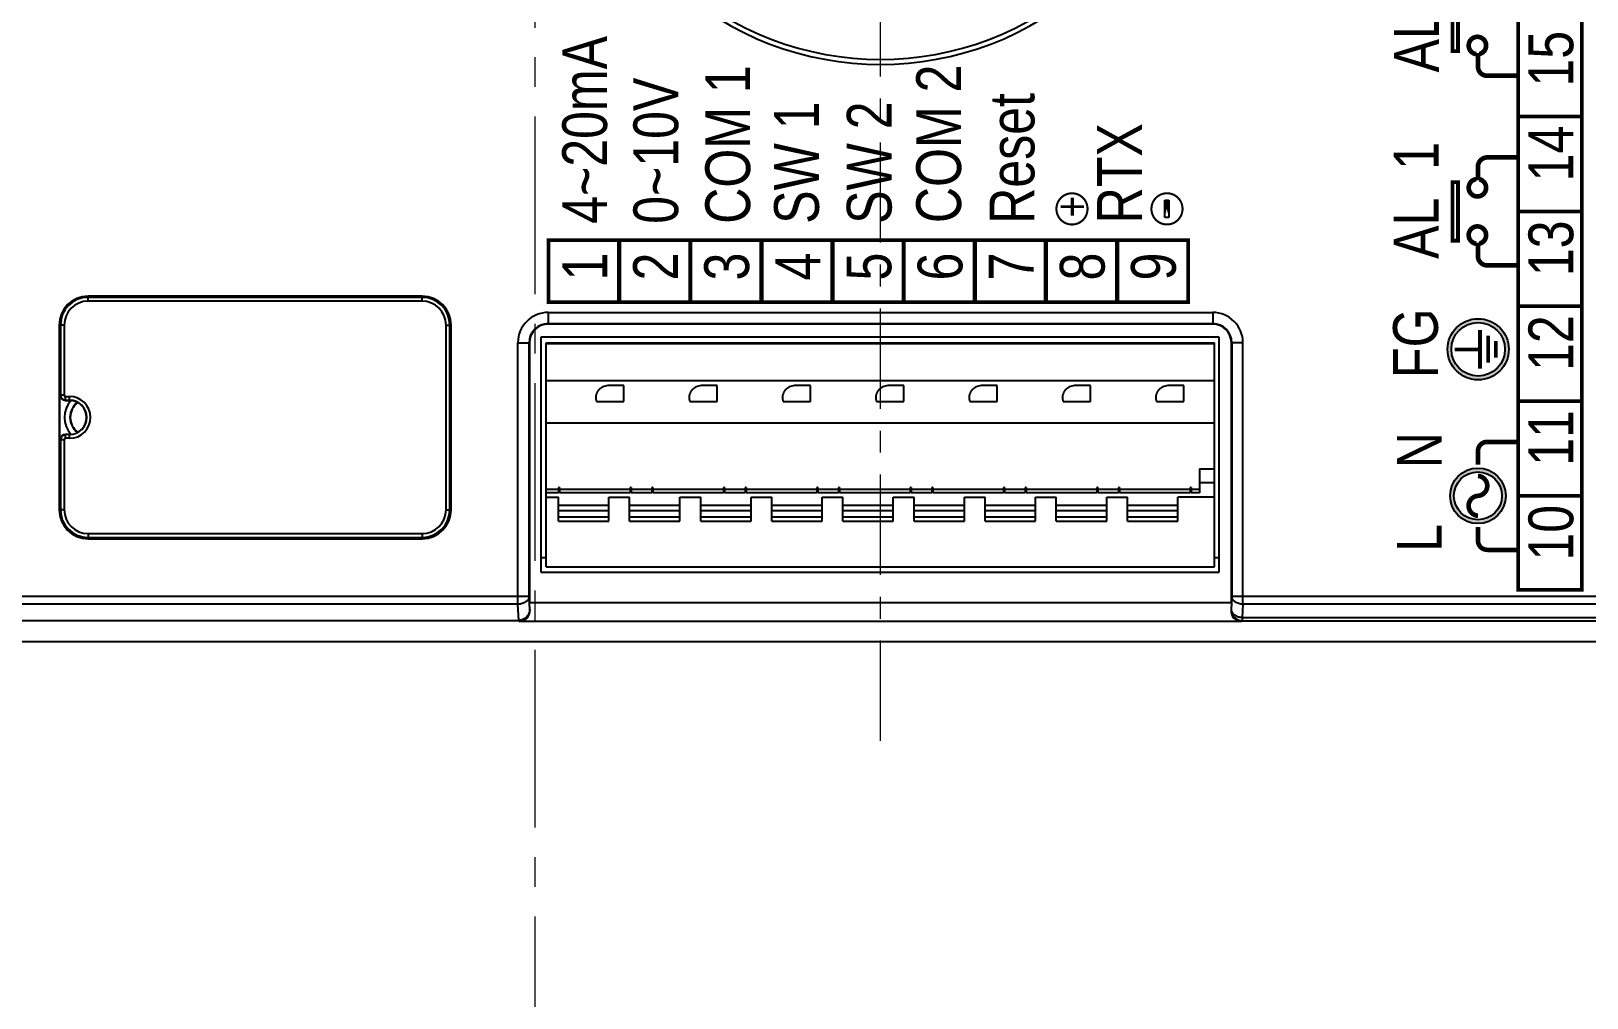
# Model space of a CAD drawing. Header units: millimetres. Extents: x 509 to 2449, y -194 to 649.
# Drawn here: x 2118.1 to 2201.5, y 536 to 587.8 of the extents above; entities that cross this region are included whole.
import ezdxf

# ---------------------------------------------------------------- set-up
doc = ezdxf.new("R2010")
doc.units = ezdxf.units.MM
doc.linetypes.add('CENTER', pattern=[17.8, 10.75, -2.35, 2.35, -2.35])
doc.linetypes.add('CENTER2', pattern=[28.575, 19.05, -3.175, 3.175, -3.175])
doc.layers.get('0').update_dxf_attribs({"linetype": 'CONTINUOUS'})
for name, color, linetype in [('1', 7, 'CENTER'), ('30', 7, 'CONTINUOUS'), ('Dim', 1, 'CONTINUOUS'), ('SU', 7, 'CONTINUOUS')]:
    doc.layers.add(name, color=color, linetype=linetype)
doc.layers.add('3', color=112, linetype='CENTER', lineweight=15)
doc.styles.get("Standard").update_dxf_attribs({"font": 'gulim.ttc', "width": 0.8})

msp = doc.modelspace()

# ---------------------------------------------------------------- hatches: boundary and pattern name
at = {"layer": 'Dim'}
h = msp.add_hatch(color=0, dxfattribs=at)
h.dxf.hatch_style = 1
h.paths.add_polyline_path([(2195.671, 572.394, 1), (2195.671, 569.115, 1), (2195.671, 572.394, 1)], is_closed=False)
h.paths.add_polyline_path([(2195.671, 572.189, 1), (2195.671, 569.32, 1), (2195.671, 572.189, 1)], is_closed=False, flags=16)
h = msp.add_hatch(color=0, dxfattribs=at)
h.dxf.hatch_style = 1
h.paths.add_polyline_path([(2195.659, 564.389, 1), (2195.659, 561.411, 1), (2195.659, 564.389, 1)], is_closed=False)
h.paths.add_polyline_path([(2195.659, 564.184, 1), (2195.659, 561.616, 1), (2195.659, 564.184, 1)], is_closed=False, flags=16)

# ---------------------------------------------------------------- linework, layer by layer
at = {"color": 0}
msp.add_line((2147.769, 576.605), (2145.998, 576.605), dxfattribs=at)
at = {"color": 7, "linetype": 'Continuous'}
for p, q in [((2139.1, 573.604), (2121.2, 573.604)), ((2139.1, 573.578), (2121.2, 573.578)), ((2121.2, 573.332), (2121.2, 573.554)), ((2139.1, 573.554), (2121.2, 573.554)), ((2139.1, 573.532), (2121.2, 573.532)), ((2139.1, 573.332), (2139.1, 573.554)), ((2139.1, 573.332), (2121.2, 573.332)), ((2145.85, 572.726), (2145.85, 572.104)), ((2145.85, 572.726), (2181.45, 572.726)), ((2181.45, 572.726), (2181.45, 572.104)), ((2119.65, 572.054), (2119.65, 562.154)), ((2119.676, 572.054), (2119.676, 562.154)), ((2119.7, 572.054), (2119.7, 569.304)), ((2119.921, 572.054), (2119.7, 572.054)), ((2119.721, 572.054), (2119.721, 568.304)), ((2119.921, 572.054), (2119.921, 568.304)), ((2140.378, 572.054), (2140.6, 572.054)), ((2140.378, 562.154), (2140.378, 572.054)), ((2140.578, 562.154), (2140.578, 572.054)), ((2140.6, 562.154), (2140.6, 572.054)), ((2140.623, 562.154), (2140.623, 572.054)), ((2140.65, 562.154), (2140.65, 572.054)), ((2145.85, 572.127), (2181.45, 572.127)), ((2181.45, 572.104), (2145.85, 572.104)), ((2144.228, 571.104), (2144.85, 571.104)), ((2144.228, 557.089), (2144.228, 571.104)), ((2144.827, 557.502), (2144.827, 571.104)), ((2144.85, 571.104), (2144.85, 557.164)), ((2181.79, 571.404), (2145.45, 571.404)), ((2145.45, 571.404), (2145.45, 558.804)), ((2145.75, 571.104), (2181.55, 571.104)), ((2145.75, 559.104), (2145.75, 571.104)), ((2181.55, 571.046), (2145.75, 571.046)), ((2181.55, 559.104), (2181.55, 571.104)), ((2181.79, 558.804), (2181.79, 571.404)), ((2183.071, 571.104), (2182.45, 571.104)), ((2182.45, 557.164), (2182.45, 571.104)), ((2182.472, 571.104), (2182.472, 557.502)), ((2183.071, 557.089), (2183.071, 571.104)), ((2119.7, 569.304), (2119.712, 568.604)), ((2119.712, 568.604), (2119.712, 568.304)), ((2145.75, 569.084), (2181.55, 569.084)), ((2149.9, 568.804), (2149.05, 568.804)), ((2149.9, 567.953), (2149.9, 568.804)), ((2154.9, 568.804), (2154.05, 568.804)), ((2154.9, 567.953), (2154.9, 568.804)), ((2159.9, 568.804), (2159.05, 568.804)), ((2159.9, 567.953), (2159.9, 568.804)), ((2164.9, 568.804), (2164.05, 568.804)), ((2164.9, 567.953), (2164.9, 568.804)), ((2169.9, 568.804), (2169.05, 568.804)), ((2169.9, 567.953), (2169.9, 568.804)), ((2174.9, 568.804), (2174.05, 568.804)), ((2174.9, 567.953), (2174.9, 568.804)), ((2179.9, 568.804), (2179.05, 568.804)), ((2179.9, 567.953), (2179.9, 568.804)), ((2119.712, 568.304), (2119.921, 568.304)), ((2120, 568.017), (2120, 568.226)), ((2120, 568.226), (2120.211, 568.226)), ((2120, 568.026), (2120.211, 568.026)), ((2120, 568.017), (2120.211, 568.017)), ((2120.211, 568.017), (2120.211, 568.226)), ((2148.432, 567.953), (2149.9, 567.953)), ((2153.432, 567.953), (2154.9, 567.953)), ((2158.432, 567.953), (2159.9, 567.953)), ((2163.432, 567.953), (2164.9, 567.953)), ((2168.432, 567.953), (2169.9, 567.953)), ((2173.432, 567.953), (2174.9, 567.953)), ((2178.432, 567.953), (2179.9, 567.953)), ((2181.55, 566.794), (2145.75, 566.794)), ((2120, 565.982), (2120, 566.192)), ((2120.211, 566.192), (2120, 566.192)), ((2120.211, 566.182), (2120, 566.182)), ((2120.211, 565.982), (2120, 565.982)), ((2120.211, 565.982), (2120.211, 566.192)), ((2119.7, 564.904), (2119.712, 565.604)), ((2119.712, 565.904), (2119.712, 565.604)), ((2119.921, 565.904), (2119.712, 565.904)), ((2119.721, 565.904), (2119.721, 562.154)), ((2119.921, 565.904), (2119.921, 562.154)), ((2119.7, 564.904), (2119.7, 562.154)), ((2180.75, 564.344), (2181.55, 564.344)), ((2180.75, 564.344), (2180.75, 563.069)), ((2180.75, 563.619), (2181.55, 563.619)), ((2146.4, 563.244), (2145.75, 563.244)), ((2146.4, 563.069), (2145.75, 563.069)), ((2145.75, 562.824), (2146.4, 562.824)), ((2146.45, 563.354), (2146.4, 563.354)), ((2146.4, 563.354), (2146.4, 563.069)), ((2146.45, 563.124), (2146.4, 563.124)), ((2146.4, 561.549), (2146.4, 562.824)), ((2146.45, 563.354), (2146.45, 563.069)), ((2150.25, 563.244), (2146.45, 563.244)), ((2150.25, 563.069), (2146.45, 563.069)), ((2149.1, 562.824), (2150.21, 562.824)), ((2149.1, 561.549), (2149.1, 562.824)), ((2150.21, 561.549), (2150.21, 562.824)), ((2150.3, 563.354), (2150.25, 563.354)), ((2150.25, 563.354), (2150.25, 563.069)), ((2150.3, 563.124), (2150.25, 563.124)), ((2150.3, 563.354), (2150.3, 563.069)), ((2151.4, 563.244), (2150.3, 563.244)), ((2151.4, 563.069), (2150.3, 563.069)), ((2151.45, 563.354), (2151.4, 563.354)), ((2151.4, 563.354), (2151.4, 563.069)), ((2151.45, 563.124), (2151.4, 563.124)), ((2151.45, 563.354), (2151.45, 563.069)), ((2155.25, 563.244), (2151.45, 563.244)), ((2155.25, 563.069), (2151.45, 563.069)), ((2152.91, 562.824), (2154.02, 562.824)), ((2152.91, 561.549), (2152.91, 562.824)), ((2154.02, 561.549), (2154.02, 562.824)), ((2155.3, 563.354), (2155.25, 563.354)), ((2155.25, 563.354), (2155.25, 563.069)), ((2155.3, 563.124), (2155.25, 563.124)), ((2155.3, 563.354), (2155.3, 563.069)), ((2156.4, 563.244), (2155.3, 563.244)), ((2156.4, 563.069), (2155.3, 563.069)), ((2156.45, 563.354), (2156.4, 563.354)), ((2156.4, 563.354), (2156.4, 563.069)), ((2156.45, 563.124), (2156.4, 563.124)), ((2156.45, 563.354), (2156.45, 563.069)), ((2160.25, 563.244), (2156.45, 563.244)), ((2160.25, 563.069), (2156.45, 563.069)), ((2156.72, 562.824), (2157.83, 562.824)), ((2156.72, 561.549), (2156.72, 562.824)), ((2157.83, 561.549), (2157.83, 562.824)), ((2160.3, 563.354), (2160.25, 563.354)), ((2160.25, 563.354), (2160.25, 563.069)), ((2160.3, 563.124), (2160.25, 563.124)), ((2160.3, 563.354), (2160.3, 563.069)), ((2161.4, 563.244), (2160.3, 563.244)), ((2161.4, 563.069), (2160.3, 563.069)), ((2160.53, 562.824), (2161.64, 562.824)), ((2160.53, 561.549), (2160.53, 562.824)), ((2161.45, 563.354), (2161.4, 563.354)), ((2161.4, 563.354), (2161.4, 563.069)), ((2161.45, 563.124), (2161.4, 563.124)), ((2161.45, 563.354), (2161.45, 563.069)), ((2165.25, 563.244), (2161.45, 563.244)), ((2165.25, 563.069), (2161.45, 563.069)), ((2161.64, 561.549), (2161.64, 562.824)), ((2164.34, 562.824), (2165.45, 562.824)), ((2164.34, 561.549), (2164.34, 562.824)), ((2165.3, 563.354), (2165.25, 563.354)), ((2165.25, 563.354), (2165.25, 563.069)), ((2165.3, 563.124), (2165.25, 563.124)), ((2165.3, 563.354), (2165.3, 563.069)), ((2166.4, 563.244), (2165.3, 563.244)), ((2166.4, 563.069), (2165.3, 563.069)), ((2165.45, 561.549), (2165.45, 562.824)), ((2166.45, 563.354), (2166.4, 563.354)), ((2166.4, 563.354), (2166.4, 563.069)), ((2166.45, 563.124), (2166.4, 563.124)), ((2166.45, 563.354), (2166.45, 563.069)), ((2170.25, 563.244), (2166.45, 563.244)), ((2170.25, 563.069), (2166.45, 563.069)), ((2168.15, 562.824), (2169.26, 562.824)), ((2168.15, 561.549), (2168.15, 562.824)), ((2169.26, 561.549), (2169.26, 562.824)), ((2170.3, 563.354), (2170.25, 563.354)), ((2170.25, 563.354), (2170.25, 563.069)), ((2170.3, 563.124), (2170.25, 563.124)), ((2170.3, 563.354), (2170.3, 563.069)), ((2171.4, 563.244), (2170.3, 563.244)), ((2171.4, 563.069), (2170.3, 563.069)), ((2171.45, 563.354), (2171.4, 563.354)), ((2171.4, 563.354), (2171.4, 563.069)), ((2171.45, 563.124), (2171.4, 563.124)), ((2171.45, 563.354), (2171.45, 563.069)), ((2175.25, 563.244), (2171.45, 563.244)), ((2175.25, 563.069), (2171.45, 563.069)), ((2171.96, 562.824), (2173.07, 562.824)), ((2171.96, 561.549), (2171.96, 562.824)), ((2173.07, 561.549), (2173.07, 562.824)), ((2175.3, 563.354), (2175.25, 563.354)), ((2175.25, 563.354), (2175.25, 563.069)), ((2175.3, 563.124), (2175.25, 563.124)), ((2175.3, 563.354), (2175.3, 563.069)), ((2176.4, 563.244), (2175.3, 563.244)), ((2176.4, 563.069), (2175.3, 563.069)), ((2175.77, 562.824), (2176.88, 562.824)), ((2175.77, 561.549), (2175.77, 562.824)), ((2176.45, 563.354), (2176.4, 563.354)), ((2176.4, 563.354), (2176.4, 563.069)), ((2176.45, 563.124), (2176.4, 563.124)), ((2176.45, 563.354), (2176.45, 563.069)), ((2180.25, 563.244), (2176.45, 563.244)), ((2180.25, 563.069), (2176.45, 563.069)), ((2176.88, 561.549), (2176.88, 562.824)), ((2181.55, 562.824), (2179.59, 562.824)), ((2179.59, 561.549), (2179.59, 562.824)), ((2180.3, 563.354), (2180.25, 563.354)), ((2180.25, 563.354), (2180.25, 563.069)), ((2180.3, 563.124), (2180.25, 563.124)), ((2180.3, 563.354), (2180.3, 563.069)), ((2180.75, 563.244), (2180.3, 563.244)), ((2180.75, 563.069), (2180.3, 563.069)), ((2119.921, 562.154), (2119.7, 562.154)), ((2140.378, 562.154), (2140.6, 562.154)), ((2146.4, 562.394), (2149.1, 562.394)), ((2146.4, 562.122), (2149.1, 562.122)), ((2146.4, 561.776), (2149.1, 561.776)), ((2150.21, 562.394), (2152.91, 562.394)), ((2150.21, 562.122), (2152.91, 562.122)), ((2150.21, 561.776), (2152.91, 561.776)), ((2154.02, 562.394), (2156.72, 562.394)), ((2154.02, 562.122), (2156.72, 562.122)), ((2154.02, 561.776), (2156.72, 561.776)), ((2157.83, 562.394), (2160.53, 562.394)), ((2157.83, 562.122), (2160.53, 562.122)), ((2157.83, 561.776), (2160.53, 561.776)), ((2161.64, 562.394), (2164.34, 562.394)), ((2161.64, 562.122), (2164.34, 562.122)), ((2161.64, 561.776), (2164.34, 561.776)), ((2165.45, 562.394), (2168.15, 562.394)), ((2165.45, 562.122), (2168.15, 562.122)), ((2165.45, 561.776), (2168.15, 561.776)), ((2169.26, 562.394), (2171.96, 562.394)), ((2169.26, 562.122), (2171.96, 562.122)), ((2169.26, 561.776), (2171.96, 561.776)), ((2173.07, 562.394), (2175.77, 562.394)), ((2173.07, 562.122), (2175.77, 562.122)), ((2173.07, 561.776), (2175.77, 561.776)), ((2176.88, 562.394), (2179.59, 562.394)), ((2176.88, 562.122), (2179.59, 562.122)), ((2176.88, 561.776), (2179.59, 561.776)), ((2146.4, 561.549), (2149.1, 561.549)), ((2150.21, 561.549), (2152.91, 561.549)), ((2154.02, 561.549), (2156.72, 561.549)), ((2157.83, 561.549), (2160.53, 561.549)), ((2161.64, 561.549), (2164.34, 561.549)), ((2165.45, 561.549), (2168.15, 561.549)), ((2169.26, 561.549), (2171.96, 561.549)), ((2173.07, 561.549), (2175.77, 561.549)), ((2176.88, 561.549), (2179.59, 561.549)), ((2121.2, 560.876), (2121.2, 560.654)), ((2121.2, 560.876), (2139.1, 560.876)), ((2121.2, 560.676), (2139.1, 560.676)), ((2121.2, 560.654), (2139.1, 560.654)), ((2121.2, 560.63), (2139.1, 560.63)), ((2121.2, 560.604), (2139.1, 560.604)), ((2139.1, 560.876), (2139.1, 560.654)), ((2145.45, 559.604), (2145.75, 559.604)), ((2181.55, 559.604), (2181.79, 559.604)), ((2145.45, 558.804), (2181.79, 558.804)), ((2145.75, 559.104), (2181.55, 559.104)), ((2144.827, 557.502), (2116.65, 557.502)), ((2144.228, 557.089), (2116.65, 557.089)), ((2144.271, 556.216), (2144.228, 557.089)), ((2144.862, 556.802), (2144.827, 557.502)), ((2182.45, 557.164), (2144.85, 557.164)), ((2144.868, 556.796), (2144.85, 557.164)), ((2144.868, 556.796), (2144.862, 556.802)), ((2182.45, 557.164), (2182.431, 556.796)), ((2182.437, 556.802), (2182.431, 556.796)), ((2182.472, 557.502), (2182.437, 556.802)), ((2211.801, 557.502), (2182.472, 557.502)), ((2183.071, 557.089), (2183.036, 556.389)), ((2211.801, 557.089), (2183.071, 557.089)), ((2060.26, 556.216), (2144.25, 556.216)), ((2144.3, 556.166), (2144.25, 556.216)), ((2182.999, 556.166), (2144.3, 556.166)), ((2183.036, 556.203), (2182.999, 556.166)), ((2183.036, 556.389), (2211.655, 556.389)), ((2183.036, 556.389), (2183.036, 556.203)), ((2183.036, 556.203), (2211.655, 556.203)), ((2058.15, 555.104), (2232.15, 555.104))]:
    msp.add_line(p, q, dxfattribs=at)
at = {"color": 0, "const_width": 0.2, "elevation": -22.2}
msp.add_lwpolyline([(2197.814, 557.864), (2197.814, 593.434), (2201.231, 593.434), (2201.231, 557.864)], close=True, dxfattribs=at)
at = {"color": 0}
for points, const_width, elevation in [([(2201.231, 583.22), (2197.814, 583.22)], 0.2, -22.2), ([(2201.231, 578.14), (2197.814, 578.14)], 0.2, -22.2), ([(2157.275, 573.305), (2157.275, 576.605)], 0.23, 22.2), ([(2161.085, 573.305), (2161.085, 576.605)], 0.23, 22.2), ([(2164.895, 573.305), (2164.895, 576.605)], 0.23, 22.2), ([(2168.705, 573.305), (2168.705, 576.605)], 0.23, 22.2), ([(2172.515, 573.305), (2172.515, 576.605)], 0.23, 22.2), ([(2176.325, 573.305), (2176.325, 576.605)], 0.23, 22.2), ([(2201.231, 573.06), (2197.814, 573.06)], 0.2, -22.2), ([(2201.231, 567.98), (2197.814, 567.98)], 0.2, -22.2), ([(2201.231, 562.9), (2197.814, 562.9)], 0.2, -22.2)]:
    msp.add_lwpolyline(points, dxfattribs=dict(at, const_width=const_width, elevation=elevation))
at = {"color": 0, "const_width": 0.2}
msp.add_lwpolyline([(2145.864, 573.278), (2145.864, 576.605), (2180.14, 576.605), (2180.14, 573.278)], close=True, dxfattribs=at)
at = {"color": 0, "const_width": 0.23}
for points in [[(2149.655, 573.305), (2149.655, 576.605)], [(2153.465, 573.305), (2153.465, 576.605)]]:
    msp.add_lwpolyline(points, dxfattribs=at)
at = {"color": 7, "linetype": 'Continuous'}
for centre, radius, start, end in [((2163.65, 602.604), 16.586, 142.47895, 37.52105), ((2163.65, 602.604), 16.32, 142.47895, 37.52105), ((2121.2, 572.054), 1.55, 90, 180), ((2121.2, 572.054), 1.524, 90, 180), ((2121.2, 572.054), 1.5, 90, 180), ((2121.2, 572.054), 1.478, 90, 180), ((2139.1, 572.054), 1.55, 0, 90), ((2139.1, 572.054), 1.524, 0, 90), ((2139.1, 572.054), 1.5, 0, 90), ((2139.1, 572.054), 1.478, 0, 90), ((2121.2, 572.054), 1.278, 90, 180), ((2139.1, 572.054), 1.278, 0, 90), ((2145.85, 571.104), 1.622, 90, 180), ((2181.45, 571.104), 1.622, 0, 90), ((2145.85, 571.104), 1.023, 90, 180), ((2145.85, 571.104), 1, 90, 180), ((2181.45, 571.104), 1.023, 0, 90), ((2181.45, 571.104), 1, 0, 90), ((2149.05, 568.154), 0.65, 90, 198.04726), ((2154.05, 568.154), 0.65, 90, 198.04726), ((2159.05, 568.154), 0.65, 90, 198.04726), ((2164.05, 568.154), 0.65, 90, 198.04726), ((2169.05, 568.154), 0.65, 90, 198.04726), ((2174.05, 568.154), 0.65, 90, 198.04726), ((2179.05, 568.154), 0.65, 90, 198.04726), ((2120, 568.304), 0.288, 180, 270), ((2120, 568.304), 0.278, 180, 270), ((2120, 568.304), 0.0782, 180, 270), ((2121.25, 567.104), 1.318, 136.3924, 223.59492), ((2120.211, 567.104), 1.122, 270, 90), ((2120.211, 567.104), 0.922, 270, 90), ((2120.211, 567.104), 0.912, 270, 90), ((2121.25, 567.104), 1.018, 126.53408, 233.46592), ((2121.25, 567.104), 1, 126.8699, 233.1301), ((2120, 565.904), 0.288, 90, 180), ((2120, 565.904), 0.278, 90, 180), ((2120, 565.904), 0.0782, 90, 180), ((2121.2, 562.154), 1.55, 180, 270), ((2121.2, 562.154), 1.524, 180, 270), ((2121.2, 562.154), 1.5, 180, 270), ((2121.2, 562.154), 1.478, 180, 270), ((2121.2, 562.154), 1.278, 180, 270), ((2139.1, 562.154), 1.55, 270, 0), ((2139.1, 562.154), 1.524, 270, 0), ((2139.1, 562.154), 1.5, 270, 0), ((2139.1, 562.154), 1.478, 270, 0), ((2139.1, 562.154), 1.278, 270, 0)]:
    msp.add_arc(centre, radius, start, end, dxfattribs=at)
for centre, major_axis, start_param, end_param in [((2144.267, 556.798), (-0.26, 0.584), -3.533607, -1.96555), ((2183.032, 556.798), (0.26, 0.584), -4.317636, -2.749578)]:
    msp.add_ellipse(centre, major_axis=major_axis, ratio=0.928627, start_param=start_param, end_param=end_param, dxfattribs=at)
for points, knots in [([(2144.827, 557.502), (2144.824, 557.448), (2144.782, 557.333), (2144.642, 557.201), (2144.45, 557.114), (2144.303, 557.091), (2144.228, 557.089)], [0, 0, 0, 0, 0.206818, 0.443131, 0.712008, 1, 1, 1, 1]), ([(2144.862, 556.802), (2144.858, 556.658), (2144.73, 556.353), (2144.425, 556.222), (2144.271, 556.216)], [0, 0, 0, 0, 0.485155, 1, 1, 1, 1]), ([(2182.437, 556.802), (2182.44, 556.748), (2182.482, 556.633), (2182.622, 556.501), (2182.814, 556.414), (2182.961, 556.391), (2183.036, 556.389)], [0, 0, 0, 0, 0.206818, 0.443131, 0.712008, 1, 1, 1, 1]), ([(2182.437, 556.802), (2182.438, 556.65), (2182.566, 556.332), (2182.884, 556.204), (2183.036, 556.203)], [0, 0, 0, 0, 0.500006, 1, 1, 1, 1]), ([(2183.071, 557.089), (2182.996, 557.091), (2182.849, 557.114), (2182.657, 557.201), (2182.517, 557.333), (2182.475, 557.448), (2182.472, 557.502)], [0, 0, 0, 0, 0.287997, 0.556875, 0.793184, 1, 1, 1, 1])]:
    msp.add_open_spline(points, degree=3, knots=knots, dxfattribs=at)
at = {"layer": '1', "color": 0, "const_width": 0.11}
for points in [[(2174.745, 578.275), (2174.745, 578.29), (2174.744, 578.305), (2174.744, 578.32), (2174.743, 578.335), (2174.741, 578.35), (2174.74, 578.365), (2174.738, 578.38), (2174.736, 578.395), (2174.734, 578.41), (2174.731, 578.425), (2174.728, 578.44), (2174.725, 578.454), (2174.722, 578.469), (2174.718, 578.484), (2174.714, 578.498), (2174.71, 578.513), (2174.706, 578.527), (2174.701, 578.542), (2174.696, 578.556), (2174.691, 578.57), (2174.686, 578.584), (2174.68, 578.598), (2174.674, 578.612), (2174.668, 578.626), (2174.662, 578.64), (2174.655, 578.653), (2174.648, 578.667), (2174.641, 578.68), (2174.633, 578.693), (2174.626, 578.706), (2174.618, 578.719), (2174.61, 578.732), (2174.602, 578.744), (2174.593, 578.757), (2174.584, 578.769), (2174.575, 578.781), (2174.566, 578.793), (2174.557, 578.805), (2174.547, 578.817), (2174.537, 578.828), (2174.527, 578.839), (2174.517, 578.85), (2174.507, 578.861), (2174.496, 578.872), (2174.485, 578.882), (2174.474, 578.893), (2174.463, 578.903), (2174.452, 578.913), (2174.44, 578.922), (2174.428, 578.932), (2174.416, 578.941), (2174.404, 578.95), (2174.392, 578.959), (2174.38, 578.967), (2174.367, 578.976), (2174.354, 578.984), (2174.342, 578.992), (2174.329, 579), (2174.315, 579.007), (2174.302, 579.014), (2174.289, 579.021), (2174.275, 579.028), (2174.262, 579.034), (2174.248, 579.041), (2174.234, 579.047), (2174.22, 579.052), (2174.206, 579.058), (2174.192, 579.063), (2174.178, 579.068), (2174.163, 579.073), (2174.149, 579.077), (2174.134, 579.081), (2174.12, 579.085), (2174.105, 579.089), (2174.091, 579.092), (2174.076, 579.095), (2174.061, 579.098), (2174.046, 579.101), (2174.031, 579.103), (2174.016, 579.105), (2174.001, 579.107), (2173.986, 579.108), (2173.971, 579.11), (2173.956, 579.11), (2173.941, 579.111), (2173.926, 579.112), (2173.911, 579.112), (2173.896, 579.112), (2173.881, 579.111), (2173.866, 579.11), (2173.851, 579.109), (2173.836, 579.108), (2173.821, 579.107), (2173.806, 579.105), (2173.791, 579.103), (2173.776, 579.101), (2173.761, 579.098), (2173.746, 579.095), (2173.731, 579.092), (2173.717, 579.089), (2173.702, 579.085), (2173.688, 579.081), (2173.673, 579.077), (2173.659, 579.072), (2173.644, 579.068), (2173.63, 579.063), (2173.616, 579.058), (2173.602, 579.052), (2173.588, 579.046), (2173.574, 579.04), (2173.56, 579.034), (2173.547, 579.028), (2173.533, 579.021), (2173.52, 579.014), (2173.507, 579.007), (2173.494, 578.999), (2173.481, 578.991), (2173.468, 578.984), (2173.455, 578.975), (2173.442, 578.967), (2173.43, 578.958), (2173.418, 578.95), (2173.406, 578.941), (2173.394, 578.931), (2173.382, 578.922), (2173.371, 578.912), (2173.359, 578.902), (2173.348, 578.892), (2173.337, 578.882), (2173.326, 578.871), (2173.316, 578.861), (2173.305, 578.85), (2173.295, 578.839), (2173.285, 578.827), (2173.275, 578.816), (2173.265, 578.804), (2173.256, 578.793), (2173.247, 578.781), (2173.238, 578.768), (2173.229, 578.756), (2173.221, 578.744), (2173.212, 578.731), (2173.204, 578.718), (2173.196, 578.706), (2173.189, 578.693), (2173.181, 578.679), (2173.174, 578.666), (2173.167, 578.653), (2173.161, 578.639), (2173.154, 578.625), (2173.148, 578.612), (2173.142, 578.598), (2173.137, 578.584), (2173.131, 578.57), (2173.126, 578.555), (2173.121, 578.541), (2173.117, 578.527), (2173.112, 578.512), (2173.108, 578.498), (2173.104, 578.483), (2173.101, 578.468), (2173.097, 578.454), (2173.094, 578.439), (2173.091, 578.424), (2173.089, 578.409), (2173.087, 578.394), (2173.085, 578.379), (2173.083, 578.364), (2173.081, 578.349), (2173.08, 578.334), (2173.079, 578.319), (2173.078, 578.304), (2173.078, 578.289), (2173.078, 578.274)], [(2178.168, 578.277), (2178.168, 578.292), (2178.168, 578.307), (2178.169, 578.322), (2178.17, 578.337), (2178.171, 578.352), (2178.173, 578.367), (2178.174, 578.382), (2178.176, 578.397), (2178.179, 578.412), (2178.181, 578.427), (2178.184, 578.442), (2178.187, 578.456), (2178.19, 578.471), (2178.194, 578.486), (2178.198, 578.5), (2178.202, 578.515), (2178.206, 578.529), (2178.211, 578.544), (2178.216, 578.558), (2178.221, 578.572), (2178.227, 578.586), (2178.232, 578.6), (2178.238, 578.614), (2178.244, 578.628), (2178.251, 578.642), (2178.257, 578.655), (2178.264, 578.669), (2178.272, 578.682), (2178.279, 578.695), (2178.287, 578.708), (2178.294, 578.721), (2178.302, 578.734), (2178.311, 578.746), (2178.319, 578.759), (2178.328, 578.771), (2178.337, 578.783), (2178.346, 578.795), (2178.356, 578.807), (2178.365, 578.819), (2178.375, 578.83), (2178.385, 578.841), (2178.395, 578.852), (2178.406, 578.863), (2178.416, 578.874), (2178.427, 578.884), (2178.438, 578.895), (2178.449, 578.905), (2178.461, 578.915), (2178.472, 578.924), (2178.484, 578.934), (2178.496, 578.943), (2178.508, 578.952), (2178.52, 578.961), (2178.533, 578.969), (2178.545, 578.978), (2178.558, 578.986), (2178.571, 578.994), (2178.584, 579.002), (2178.597, 579.009), (2178.61, 579.016), (2178.624, 579.023), (2178.637, 579.03), (2178.651, 579.036), (2178.664, 579.043), (2178.678, 579.049), (2178.692, 579.054), (2178.706, 579.06), (2178.72, 579.065), (2178.735, 579.07), (2178.749, 579.075), (2178.763, 579.079), (2178.778, 579.083), (2178.792, 579.087), (2178.807, 579.091), (2178.822, 579.094), (2178.837, 579.097), (2178.851, 579.1), (2178.866, 579.103), (2178.881, 579.105), (2178.896, 579.107), (2178.911, 579.109), (2178.926, 579.11), (2178.941, 579.112), (2178.956, 579.113), (2178.971, 579.113), (2178.986, 579.114), (2179.001, 579.114), (2179.016, 579.114), (2179.032, 579.113), (2179.047, 579.112), (2179.062, 579.112), (2179.077, 579.11), (2179.092, 579.109), (2179.107, 579.107), (2179.122, 579.105), (2179.137, 579.103), (2179.151, 579.1), (2179.166, 579.097), (2179.181, 579.094), (2179.196, 579.091), (2179.21, 579.087), (2179.225, 579.083), (2179.239, 579.079), (2179.254, 579.074), (2179.268, 579.07), (2179.282, 579.065), (2179.296, 579.06), (2179.311, 579.054), (2179.324, 579.048), (2179.338, 579.042), (2179.352, 579.036), (2179.366, 579.03), (2179.379, 579.023), (2179.393, 579.016), (2179.406, 579.009), (2179.419, 579.001), (2179.432, 578.994), (2179.445, 578.986), (2179.457, 578.977), (2179.47, 578.969), (2179.482, 578.96), (2179.495, 578.952), (2179.507, 578.943), (2179.518, 578.933), (2179.53, 578.924), (2179.542, 578.914), (2179.553, 578.904), (2179.564, 578.894), (2179.575, 578.884), (2179.586, 578.873), (2179.597, 578.863), (2179.607, 578.852), (2179.617, 578.841), (2179.627, 578.829), (2179.637, 578.818), (2179.647, 578.806), (2179.656, 578.795), (2179.665, 578.783), (2179.674, 578.771), (2179.683, 578.758), (2179.692, 578.746), (2179.7, 578.733), (2179.708, 578.72), (2179.716, 578.708), (2179.724, 578.695), (2179.731, 578.681), (2179.738, 578.668), (2179.745, 578.655), (2179.752, 578.641), (2179.758, 578.627), (2179.764, 578.614), (2179.77, 578.6), (2179.776, 578.586), (2179.781, 578.572), (2179.786, 578.557), (2179.791, 578.543), (2179.796, 578.529), (2179.8, 578.514), (2179.804, 578.5), (2179.808, 578.485), (2179.812, 578.471), (2179.815, 578.456), (2179.818, 578.441), (2179.821, 578.426), (2179.824, 578.411), (2179.826, 578.396), (2179.828, 578.381), (2179.83, 578.366), (2179.831, 578.352), (2179.832, 578.337), (2179.833, 578.322), (2179.834, 578.307), (2179.834, 578.292), (2179.834, 578.277)], [(2174.745, 578.277), (2174.745, 578.262), (2174.744, 578.247), (2174.744, 578.232), (2174.743, 578.217), (2174.741, 578.202), (2174.74, 578.187), (2174.738, 578.172), (2174.736, 578.157), (2174.734, 578.142), (2174.731, 578.127), (2174.728, 578.112), (2174.725, 578.097), (2174.722, 578.083), (2174.718, 578.068), (2174.714, 578.053), (2174.71, 578.039), (2174.706, 578.024), (2174.701, 578.01), (2174.696, 577.996), (2174.691, 577.981), (2174.686, 577.967), (2174.68, 577.953), (2174.674, 577.939), (2174.668, 577.926), (2174.662, 577.912), (2174.655, 577.898), (2174.648, 577.885), (2174.641, 577.872), (2174.633, 577.859), (2174.626, 577.846), (2174.618, 577.833), (2174.61, 577.82), (2174.602, 577.807), (2174.593, 577.795), (2174.584, 577.783), (2174.575, 577.771), (2174.566, 577.759), (2174.557, 577.747), (2174.547, 577.735), (2174.537, 577.724), (2174.527, 577.713), (2174.517, 577.701), (2174.507, 577.691), (2174.496, 577.68), (2174.485, 577.669), (2174.474, 577.659), (2174.463, 577.649), (2174.452, 577.639), (2174.44, 577.629), (2174.428, 577.62), (2174.416, 577.611), (2174.404, 577.602), (2174.392, 577.593), (2174.38, 577.584), (2174.367, 577.576), (2174.354, 577.568), (2174.342, 577.56), (2174.329, 577.552), (2174.315, 577.545), (2174.302, 577.538), (2174.289, 577.531), (2174.275, 577.524), (2174.262, 577.517), (2174.248, 577.511), (2174.234, 577.505), (2174.22, 577.499), (2174.206, 577.494), (2174.192, 577.489), (2174.178, 577.484), (2174.163, 577.479), (2174.149, 577.475), (2174.134, 577.471), (2174.12, 577.467), (2174.105, 577.463), (2174.091, 577.46), (2174.076, 577.456), (2174.061, 577.454), (2174.046, 577.451), (2174.031, 577.449), (2174.016, 577.447), (2174.001, 577.445), (2173.986, 577.443), (2173.971, 577.442), (2173.956, 577.441), (2173.941, 577.441), (2173.926, 577.44), (2173.911, 577.44), (2173.896, 577.44), (2173.881, 577.441), (2173.866, 577.441), (2173.851, 577.442), (2173.836, 577.444), (2173.821, 577.445), (2173.806, 577.447), (2173.791, 577.449), (2173.776, 577.451), (2173.761, 577.454), (2173.746, 577.457), (2173.731, 577.46), (2173.717, 577.463), (2173.702, 577.467), (2173.688, 577.471), (2173.673, 577.475), (2173.659, 577.479), (2173.644, 577.484), (2173.63, 577.489), (2173.616, 577.494), (2173.602, 577.5), (2173.588, 577.505), (2173.574, 577.511), (2173.56, 577.518), (2173.547, 577.524), (2173.533, 577.531), (2173.52, 577.538), (2173.507, 577.545), (2173.494, 577.553), (2173.481, 577.56), (2173.468, 577.568), (2173.455, 577.576), (2173.442, 577.585), (2173.43, 577.593), (2173.418, 577.602), (2173.406, 577.611), (2173.394, 577.62), (2173.382, 577.63), (2173.371, 577.64), (2173.359, 577.65), (2173.348, 577.66), (2173.337, 577.67), (2173.326, 577.68), (2173.316, 577.691), (2173.305, 577.702), (2173.295, 577.713), (2173.285, 577.724), (2173.275, 577.736), (2173.265, 577.747), (2173.256, 577.759), (2173.247, 577.771), (2173.238, 577.783), (2173.229, 577.796), (2173.221, 577.808), (2173.212, 577.821), (2173.204, 577.833), (2173.196, 577.846), (2173.189, 577.859), (2173.181, 577.872), (2173.174, 577.886), (2173.167, 577.899), (2173.161, 577.913), (2173.154, 577.926), (2173.148, 577.94), (2173.142, 577.954), (2173.137, 577.968), (2173.131, 577.982), (2173.126, 577.996), (2173.121, 578.011), (2173.117, 578.025), (2173.112, 578.039), (2173.108, 578.054), (2173.104, 578.069), (2173.101, 578.083), (2173.097, 578.098), (2173.094, 578.113), (2173.091, 578.128), (2173.089, 578.142), (2173.087, 578.157), (2173.085, 578.172), (2173.083, 578.187), (2173.081, 578.202), (2173.08, 578.217), (2173.079, 578.232), (2173.078, 578.247), (2173.078, 578.262), (2173.078, 578.277)], [(2178.168, 578.279), (2178.168, 578.264), (2178.168, 578.249), (2178.169, 578.234), (2178.17, 578.219), (2178.171, 578.204), (2178.173, 578.189), (2178.174, 578.174), (2178.176, 578.159), (2178.179, 578.144), (2178.181, 578.129), (2178.184, 578.114), (2178.187, 578.099), (2178.19, 578.085), (2178.194, 578.07), (2178.198, 578.055), (2178.202, 578.041), (2178.206, 578.026), (2178.211, 578.012), (2178.216, 577.998), (2178.221, 577.983), (2178.227, 577.969), (2178.232, 577.955), (2178.238, 577.941), (2178.244, 577.928), (2178.251, 577.914), (2178.257, 577.9), (2178.264, 577.887), (2178.272, 577.874), (2178.279, 577.861), (2178.287, 577.848), (2178.294, 577.835), (2178.302, 577.822), (2178.311, 577.809), (2178.319, 577.797), (2178.328, 577.785), (2178.337, 577.773), (2178.346, 577.761), (2178.356, 577.749), (2178.365, 577.737), (2178.375, 577.726), (2178.385, 577.715), (2178.395, 577.704), (2178.406, 577.693), (2178.416, 577.682), (2178.427, 577.671), (2178.438, 577.661), (2178.449, 577.651), (2178.461, 577.641), (2178.472, 577.632), (2178.484, 577.622), (2178.496, 577.613), (2178.508, 577.604), (2178.52, 577.595), (2178.533, 577.586), (2178.545, 577.578), (2178.558, 577.57), (2178.571, 577.562), (2178.584, 577.554), (2178.597, 577.547), (2178.61, 577.54), (2178.624, 577.533), (2178.637, 577.526), (2178.651, 577.519), (2178.664, 577.513), (2178.678, 577.507), (2178.692, 577.501), (2178.706, 577.496), (2178.72, 577.491), (2178.735, 577.486), (2178.749, 577.481), (2178.763, 577.477), (2178.778, 577.473), (2178.792, 577.469), (2178.807, 577.465), (2178.822, 577.462), (2178.837, 577.459), (2178.851, 577.456), (2178.866, 577.453), (2178.881, 577.451), (2178.896, 577.449), (2178.911, 577.447), (2178.926, 577.445), (2178.941, 577.444), (2178.956, 577.443), (2178.971, 577.443), (2178.986, 577.442), (2179.001, 577.442), (2179.016, 577.442), (2179.032, 577.443), (2179.047, 577.443), (2179.062, 577.444), (2179.077, 577.446), (2179.092, 577.447), (2179.107, 577.449), (2179.122, 577.451), (2179.137, 577.453), (2179.151, 577.456), (2179.166, 577.459), (2179.181, 577.462), (2179.196, 577.465), (2179.21, 577.469), (2179.225, 577.473), (2179.239, 577.477), (2179.254, 577.481), (2179.268, 577.486), (2179.282, 577.491), (2179.296, 577.496), (2179.311, 577.502), (2179.324, 577.507), (2179.338, 577.513), (2179.352, 577.52), (2179.366, 577.526), (2179.379, 577.533), (2179.393, 577.54), (2179.406, 577.547), (2179.419, 577.555), (2179.432, 577.562), (2179.445, 577.57), (2179.457, 577.578), (2179.47, 577.587), (2179.482, 577.595), (2179.495, 577.604), (2179.507, 577.613), (2179.518, 577.622), (2179.53, 577.632), (2179.542, 577.642), (2179.553, 577.652), (2179.564, 577.662), (2179.575, 577.672), (2179.586, 577.682), (2179.597, 577.693), (2179.607, 577.704), (2179.617, 577.715), (2179.627, 577.726), (2179.637, 577.738), (2179.647, 577.749), (2179.656, 577.761), (2179.665, 577.773), (2179.674, 577.785), (2179.683, 577.798), (2179.692, 577.81), (2179.7, 577.823), (2179.708, 577.835), (2179.716, 577.848), (2179.724, 577.861), (2179.731, 577.874), (2179.738, 577.888), (2179.745, 577.901), (2179.752, 577.915), (2179.758, 577.928), (2179.764, 577.942), (2179.77, 577.956), (2179.776, 577.97), (2179.781, 577.984), (2179.786, 577.998), (2179.791, 578.013), (2179.796, 578.027), (2179.8, 578.041), (2179.804, 578.056), (2179.808, 578.071), (2179.812, 578.085), (2179.815, 578.1), (2179.818, 578.115), (2179.821, 578.13), (2179.824, 578.145), (2179.826, 578.159), (2179.828, 578.174), (2179.83, 578.189), (2179.831, 578.204), (2179.832, 578.219), (2179.833, 578.234), (2179.834, 578.249), (2179.834, 578.264), (2179.834, 578.279)]]:
    msp.add_lwpolyline(points, dxfattribs=at)
at = {"layer": '1', "color": 0, "const_width": 0.211, "flags": 128}
msp.add_lwpolyline([(2178.99, 577.814), (2178.99, 578.749)], close=True, dxfattribs=at)
at = {"layer": '1', "color": 0}
msp.add_lwpolyline([(2178.885, 577.814), (2178.885, 578.749), (2179.095, 578.749), (2179.095, 577.814)], close=True, dxfattribs=at)
at = {"layer": '3', "linetype": 'CENTER', "ltscale": 0.5}
msp.add_line((2163.65, 549.767), (2163.65, 626.956), dxfattribs=at)
at = {"layer": '3', "linetype": 'CENTER2', "ltscale": 0.5}
msp.add_line((2145.15, 330.812), (2145.15, 623.571), dxfattribs=at)
at = {"layer": '30', "color": 7, "const_width": 0.2, "elevation": -44.4}
for points in [[(2194.591, 586.734), (2194.291, 586.734), (2194.291, 589.866), (2194.591, 589.866)], [(2194.591, 576.574), (2194.291, 576.574), (2194.291, 579.706), (2194.591, 579.706)]]:
    msp.add_lwpolyline(points, close=True, dxfattribs=at)
at = {"layer": '30', "color": 7, "const_width": 0.25, "elevation": -22.2}
for points in [[(2195.737, 586.576, 11.010559), (2195.569, 586.568)], [(2197.814, 585.407), (2196.159, 585.407, -0.414214), (2195.659, 585.907), (2195.659, 586.634)], [(2197.814, 581.033), (2196.159, 581.033, 0.414214), (2195.659, 580.533), (2195.659, 579.806)], [(2195.737, 579.864, -11.010559), (2195.569, 579.872)], [(2195.737, 576.416, 11.010559), (2195.569, 576.408)], [(2197.814, 575.247), (2196.159, 575.247, -0.414214), (2195.659, 575.747), (2195.659, 576.474)], [(2197.814, 565.793), (2196.159, 565.793, 0.414214), (2195.659, 565.293), (2195.659, 564.566)], [(2195.659, 561.833, -0.937476), (2195.659, 562.9, 0.937476), (2195.659, 563.968)], [(2197.814, 560.007), (2196.159, 560.007, -0.414214), (2195.659, 560.507), (2195.659, 561.234)]]:
    msp.add_lwpolyline(points, format="xyb", dxfattribs=at)
at = {"layer": '30', "const_width": 0.2, "elevation": -22.2}
for points in [[(2195.771, 571.786), (2195.771, 569.714)], [(2196.204, 571.479), (2196.204, 570.041)], [(2196.619, 571.2), (2196.619, 570.302)]]:
    msp.add_lwpolyline(points, dxfattribs=at)
at = {"layer": '30', "const_width": 0.2, "elevation": -22.2, "flags": 128}
msp.add_lwpolyline([(2194.413, 570.737), (2195.771, 570.737)], dxfattribs=at)
at = {"layer": '30'}
for centre, radius in [((2195.671, 570.754), 1.639), ((2195.671, 570.754), 1.434), ((2195.659, 562.9, -22.2), 1.489), ((2195.659, 562.9, -22.2), 1.284)]:
    msp.add_circle(centre, radius, dxfattribs=at)
at = {"layer": 'SU', "color": 7, "linetype": 'Continuous'}
msp.add_line((2059.15, 555.104), (2231.15, 555.104), dxfattribs=at)

# ---------------------------------------------------------------- texts
at = {"color": 0, "char_height": 2.4, "width": 13.76704, "attachment_point": 1, "rotation": 90}
for s, insert in [('{\\fArial|b0|i0|c0|p34;AL  2}', (2191.167, 585.589, -22.2)), ('{\\fArial|b0|i0|c0|p34;4~20mA}', (2146.604, 577.477)), ('{\\fArial|b0|i0|c0|p34;0~10V}', (2150.415, 577.477)), ('{\\fArial|b0|i0|c0|p34;COM 1}', (2154.269, 577.477, 22.2)), ('{\\fArial|b0|i0|c0|p34;COM 2}', (2165.569, 577.515, 22.2)), ('{\\fArial|b0|i0|c0|p34;Reset}', (2169.499, 577.477, 22.2)), ('{\\fArial|b0|i0|c0|p34;SW 1}', (2157.955, 577.477, 22.2)), ('{\\fArial|b0|i0|c0|p34;SW 2}', (2161.848, 577.477, 22.2)), ('{\\fArial|b0|i0|c0|p34;RTX }', (2175.254, 577.502)), ('{\\fArial|b0|i0|c0|p34;AL  1}', (2191.15, 575.599, 22.2)), ('{\\fArial|b0|i0|c0|p34;FG}', (2191.115, 569.217, -44.4)), ('{\\fArial|b0|i0|c0|p34;N}', (2191.323, 564.379, -22.2)), ('{\\fArial|b0|i0|c0|p34;L}', (2191.322, 559.906, -22.2))]:
    msp.add_mtext(s, dxfattribs=dict(at, insert=insert))
at = {"color": 0, "char_height": 2.4, "width": 13.76704, "attachment_point": 1, "rotation": 90, "line_spacing_factor": 0.7}
for s, insert in [('{\\fArial|b0|i0|c0|p34;15}', (2198.366, 584.831)), ('{\\fArial|b0|i0|c0|p34;14}', (2198.366, 579.751)), ('{\\fArial|b0|i0|c0|p34;13}', (2198.366, 574.671)), ('{\\fArial|b0|i0|c0|p34;1}', (2146.611, 574.441, -6.261)), ('{\\fArial|b0|i0|c0|p34;2}', (2150.402, 574.441, -22.2)), ('{\\fArial|b0|i0|c0|p34;3}', (2154.212, 574.441, -22.2)), ('{\\fArial|b0|i0|c0|p34;4}', (2158.022, 574.441)), ('{\\fArial|b0|i0|c0|p34;5}', (2161.832, 574.441)), ('{\\fArial|b0|i0|c0|p34;6}', (2165.642, 574.441)), ('{\\fArial|b0|i0|c0|p34;7}', (2169.452, 574.441)), ('{\\fArial|b0|i0|c0|p34;8}', (2173.262, 574.441)), ('{\\fArial|b0|i0|c0|p34;9}', (2177.072, 574.441)), ('{\\fArial|b0|i0|c0|p34;12}', (2198.366, 569.591)), ('{\\fArial|b0|i0|c0|p34;11}', (2198.366, 564.511, -22.2)), ('{\\fArial|b0|i0|c0|p34;10}', (2198.366, 559.431, -22.2))]:
    msp.add_mtext(s, dxfattribs=dict(at, insert=insert))
at = {"layer": '1', "color": 0, "insert": (2173.02, 577.819), "char_height": 1.76, "width": 12.11499, "attachment_point": 1, "rotation": 90}
msp.add_mtext('{\\fArial|b0|i0|c0|p34;+}', dxfattribs=at)

doc.saveas('drawing.dxf')
